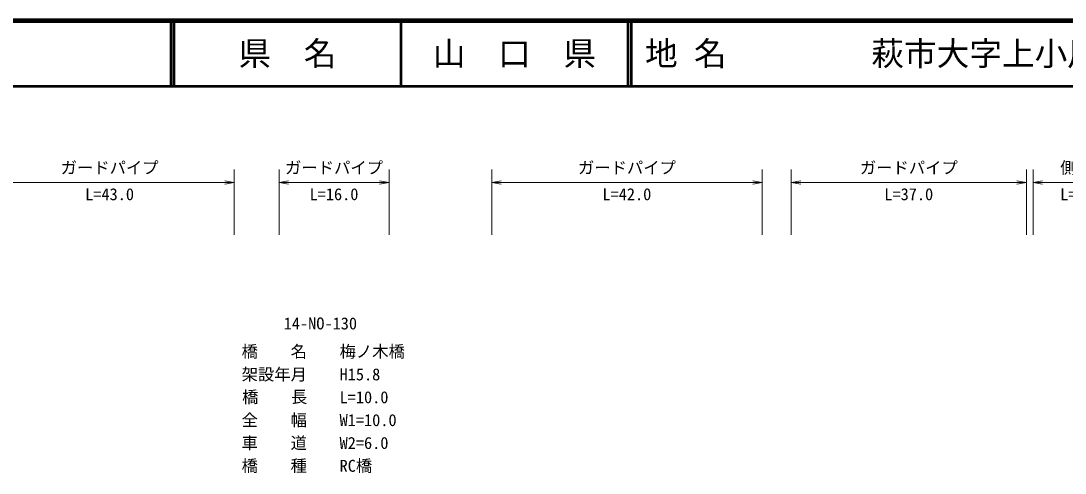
# Model space of a CAD drawing. Units: millimetres, scale not verified. Extents: x 40000 to 680000, y 20000 to 380000.
# Drawn here: x 274817 to 434692, y 310761 to 380000 of the extents above; entities that cross this region are included whole.
import ezdxf
from ezdxf.enums import TextEntityAlignment as Align

# ---------------------------------------------------------------- set-up
doc = ezdxf.new("R2010")
doc.units = ezdxf.units.MM
doc.header["$LTSCALE"] = 1000
for name, color, linetype, lineweight in [('M-STR-STR1', 1, 'Continuous', 13), ('M-STR-STR3', 7, 'Continuous', 13), ('M-TTL', 7, 'Continuous', 13), ('M-TTL-LINE', 7, 'Continuous', 50)]:
    doc.layers.add(name, color=color, linetype=linetype, lineweight=lineweight)
doc.layers.add('M-TTL-TXT', color=7, linetype='Continuous')
doc.styles.add('ＭＳ ゴシック', font='')
doc.styles.get('ＭＳ ゴシック').set_extended_font_data('MS Gothic')

# ---------------------------------------------------------------- blocks, each defined once
blk = doc.blocks.new('open_arrow')
at = {"color": 0, "linetype": 'Continuous', "lineweight": -2}
blk.add_lwpolyline([(7.5, 1.25), (0, 0), (7.5, -1.25)], dxfattribs=at)

msp = doc.modelspace()

# ---------------------------------------------------------------- linework, layer by layer
at = {"layer": 'M-STR-STR3'}
for p, q in [((307493, 347257), (307493, 357257)), ((314338, 347257), (314338, 357257)), ((331189, 347257), (331189, 357257)), ((346899, 347257), (346899, 357257)), ((388307, 347257), (388307, 357257)), ((392760, 347257), (392760, 357257)), ((428772, 347257), (428772, 357257)), ((429794, 347257), (429794, 357257)), ((269316, 355257), (307493, 355257)), ((314338, 355257), (331189, 355257)), ((346899, 355257), (388307, 355257)), ((392760, 355257), (428772, 355257)), ((445579, 355257), (429794, 355257))]:
    msp.add_line(p, q, dxfattribs=at)
at = {"layer": 'M-TTL', "color": 2, "lineweight": 140}
msp.add_line((680000, 380000), (40000, 380000), dxfattribs=at)
at = {"layer": 'M-TTL-LINE'}
for p, q in [((297750, 380000), (297750, 370000)), ((298250, 380000), (298250, 370000)), ((333000, 380000), (333000, 370000)), ((367750, 380000), (367750, 370000)), ((368250, 380000), (368250, 370000)), ((40000, 370000), (680000, 370000))]:
    msp.add_line(p, q, dxfattribs=at)

# ---------------------------------------------------------------- block references
at = {"layer": 'M-STR-STR3', "xscale": 193, "yscale": 193, "rotation": 180}
for p in [(307493, 355257), (331189, 355257), (388307, 355257), (428772, 355257)]:
    msp.add_blockref('open_arrow', p, dxfattribs=at)
at = {"layer": 'M-STR-STR3', "xscale": 193, "yscale": 193}
for p in [(314338, 355257), (346899, 355257), (392760, 355257), (429794, 355257)]:
    msp.add_blockref('open_arrow', p, dxfattribs=at)

# ---------------------------------------------------------------- texts
at = {"layer": 'M-STR-STR1', "style": 'ＭＳ ゴシック'}
for s, p in [('14-NO-130', (315063, 332213)), ('橋\u3000\u3000名', (308611, 327911)), ('梅ノ木橋', (323611, 327911)), ('架設年月', (308611, 324411)), ('H15.8', (323611, 324411)), ('橋\u3000  長', (308679, 320963)), ('L=10.0', (323611, 320911)), ('全\u3000\u3000幅', (308611, 317411)), ('W1=10.0', (323611, 317411)), ('車\u3000\u3000道', (308611, 313911)), ('W2=6.0', (323611, 313911)), ('橋\u3000\u3000種', (308611, 310411)), ('RC橋', (323611, 310411))]:
    msp.add_text(s, height=1833, dxfattribs=at).set_placement(p, align=Align.BOTTOM_LEFT)
at = {"layer": 'M-STR-STR3', "style": 'ＭＳ ゴシック'}
for s, p in [('ガードパイプ', (280905, 356053)), ('ガードパイプ', (315264, 356053)), ('ガードパイプ', (360103, 356053)), ('ガードパイプ', (403266, 356053)), ('側\u3000溝', (433936, 356053)), ('L=43.0', (284655, 351995)), ('L=16.0', (319014, 351995)), ('L=42.0', (363853, 351995)), ('L=37.0', (407016, 351995)), ('L=18.0', (433936, 351995))]:
    msp.add_text(s, height=1833, dxfattribs=at).set_placement(p, align=Align.BOTTOM_LEFT)
at = {"layer": 'M-TTL-TXT', "style": 'ＭＳ ゴシック'}
for s, p in [('県\u3000名', (315625, 375000)), ('山\u3000口\u3000県', (350375, 375000))]:
    msp.add_text(s, height=3666, dxfattribs=at).set_placement(p, align=Align.MIDDLE_CENTER)
for s, p in [('地 名', (370380, 375000)), ('萩市大字上小川西分', (405024, 375000))]:
    msp.add_text(s, height=3666, dxfattribs=at).set_placement(p, align=Align.MIDDLE_LEFT)

doc.saveas('drawing.dxf')
